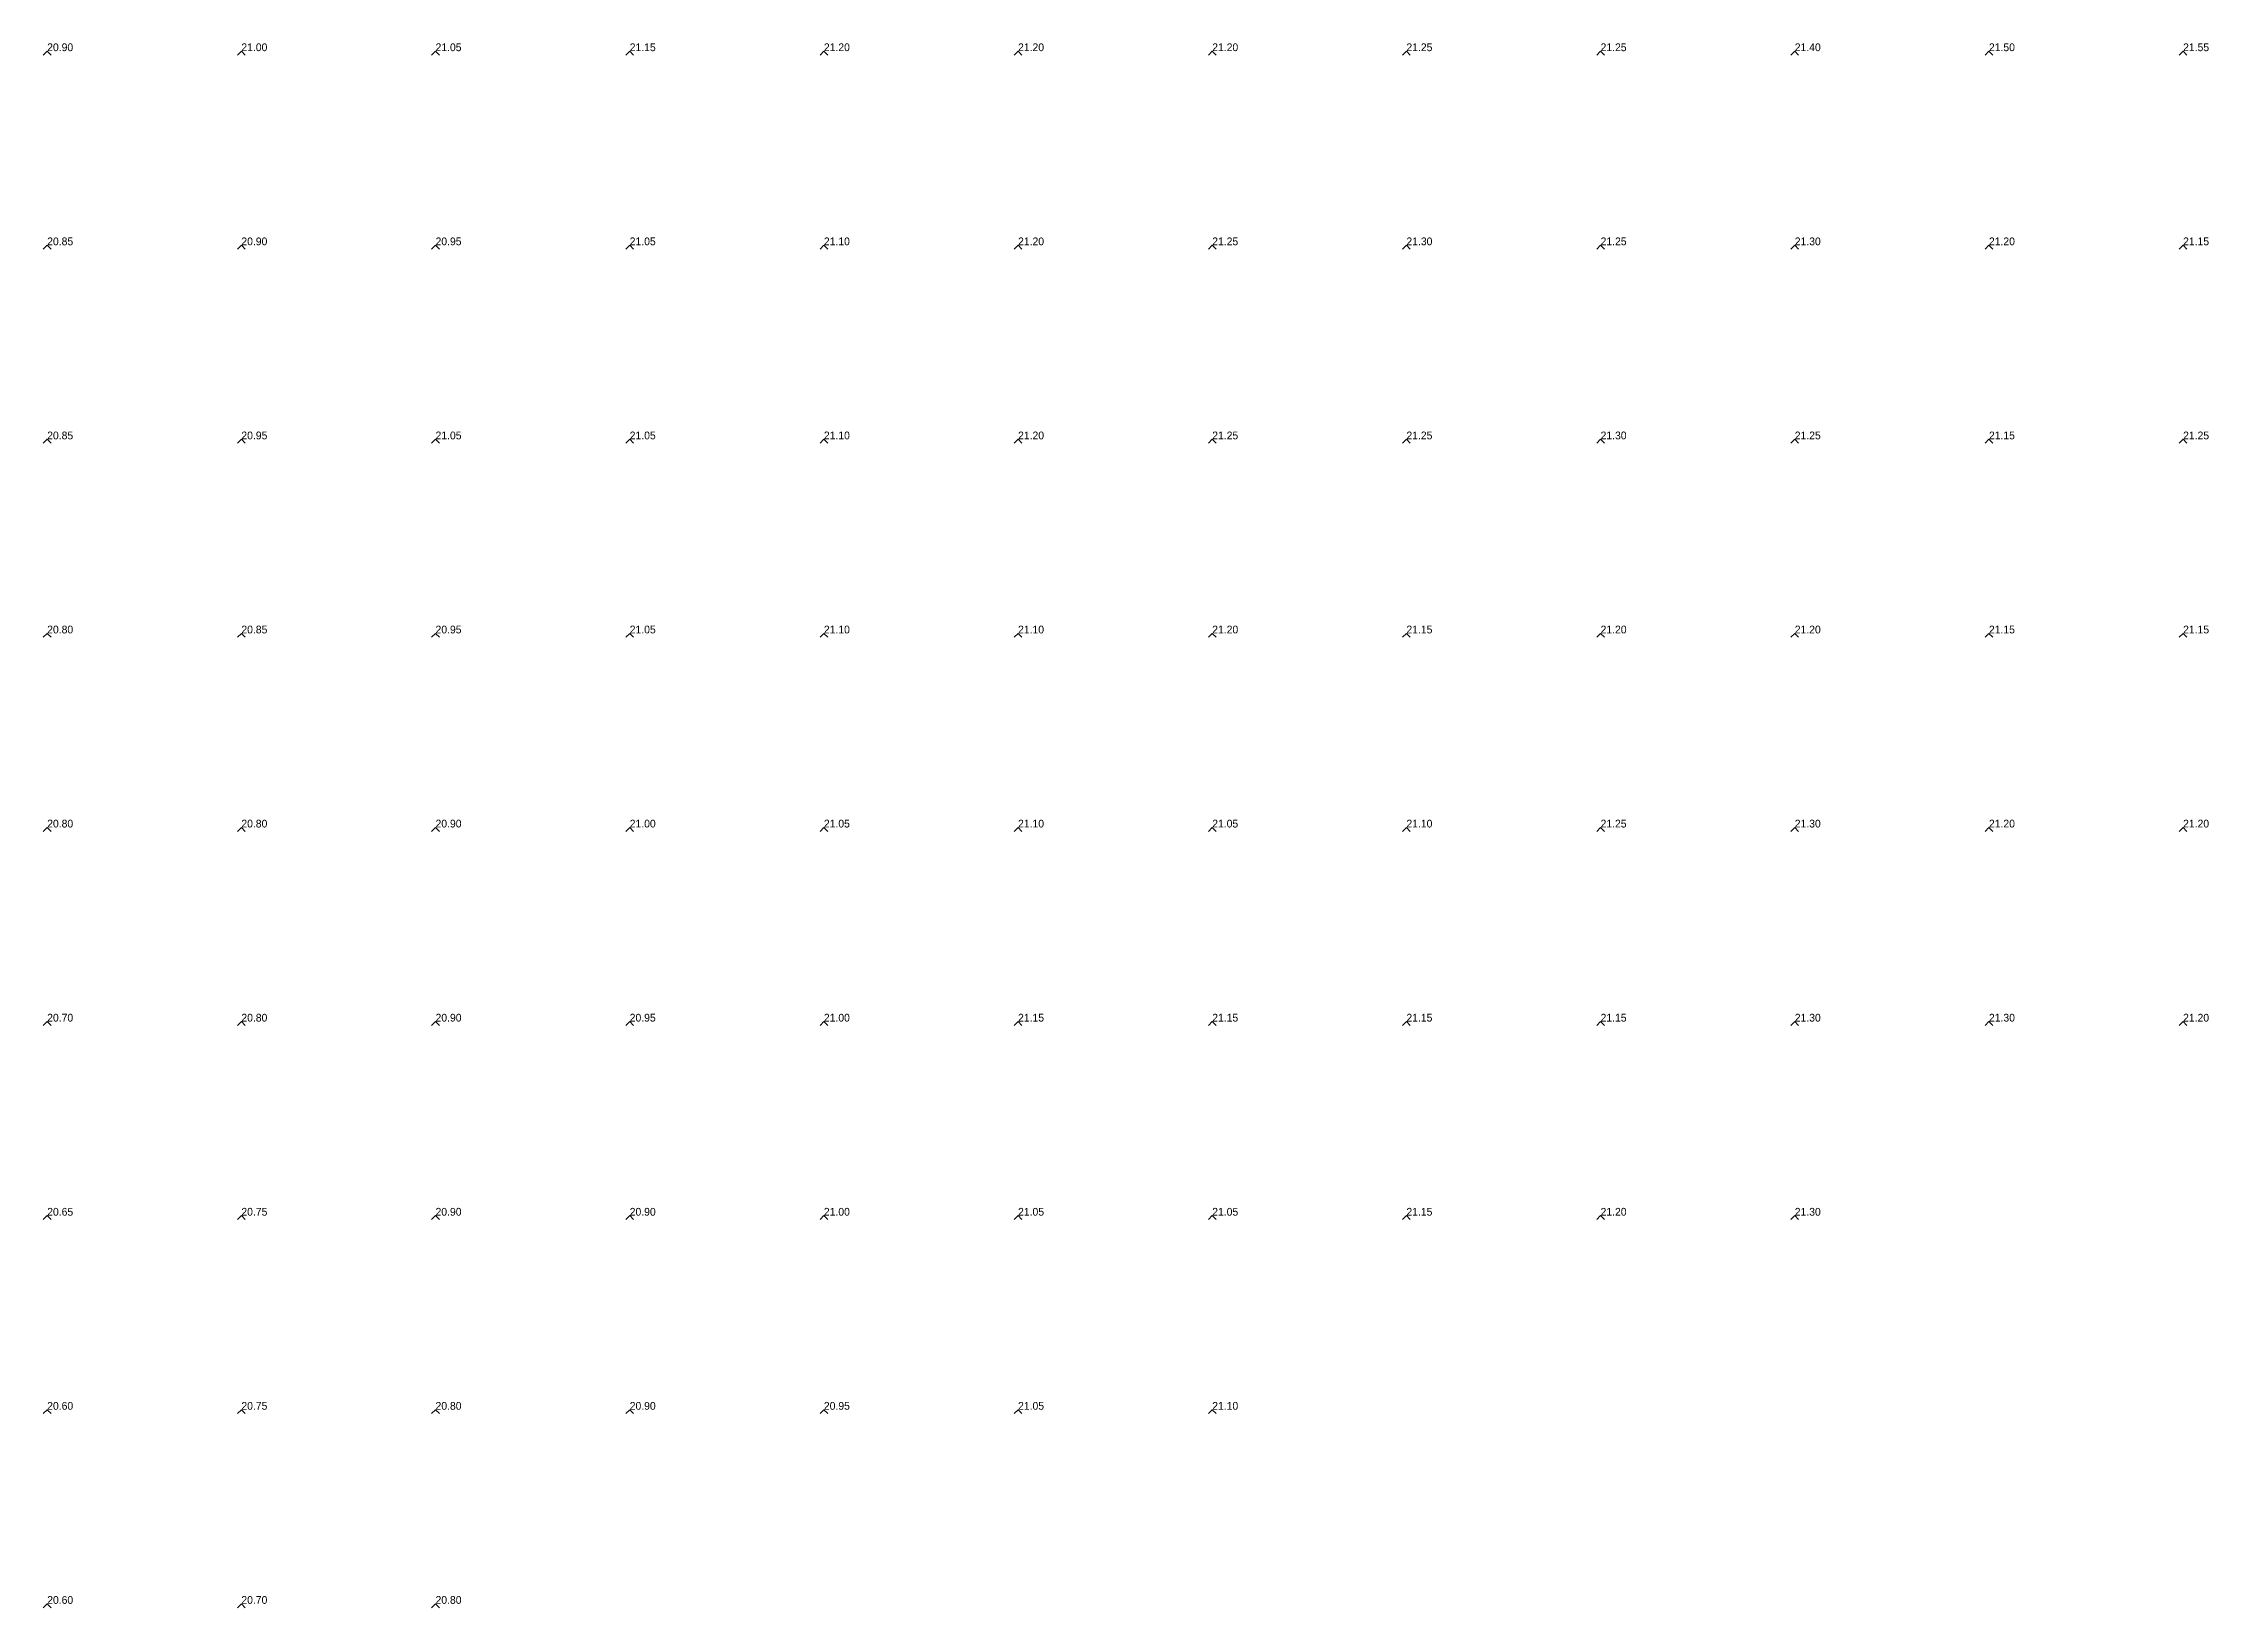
# Model space of a CAD drawing. Extents: x 570945 to 571083, y 5181392 to 5181597.
# Drawn here: x 571022.32 to 571050.2, y 5181401.58 to 5181421.73 of the extents above; entities that cross this region are included whole.
import ezdxf

# ---------------------------------------------------------------- set-up
doc = ezdxf.new("R2010")
doc.units = 0
doc.layers.add('Soundings', color=1, linetype='CONTINUOUS')

msp = doc.modelspace()

# ---------------------------------------------------------------- linework, layer by layer
at = {"layer": 'Soundings'}
for points in [[(571022.325, 5181421.575), (571022.375, 5181421.625), (571022.425, 5181421.575)], [(571024.825, 5181421.575), (571024.875, 5181421.625), (571024.925, 5181421.575)], [(571027.325, 5181421.575), (571027.375, 5181421.625), (571027.425, 5181421.575)], [(571029.825, 5181421.575), (571029.875, 5181421.625), (571029.925, 5181421.575)], [(571032.325, 5181421.575), (571032.375, 5181421.625), (571032.425, 5181421.575)], [(571034.825, 5181421.575), (571034.875, 5181421.625), (571034.925, 5181421.575)], [(571037.325, 5181421.575), (571037.375, 5181421.625), (571037.425, 5181421.575)], [(571039.825, 5181421.575), (571039.875, 5181421.625), (571039.925, 5181421.575)], [(571042.325, 5181421.575), (571042.375, 5181421.625), (571042.425, 5181421.575)], [(571044.825, 5181421.575), (571044.875, 5181421.625), (571044.925, 5181421.575)], [(571047.325, 5181421.575), (571047.375, 5181421.625), (571047.425, 5181421.575)], [(571049.825, 5181421.575), (571049.875, 5181421.625), (571049.925, 5181421.575)], [(571022.325, 5181419.075), (571022.375, 5181419.125), (571022.425, 5181419.075)], [(571024.825, 5181419.075), (571024.875, 5181419.125), (571024.925, 5181419.075)], [(571027.325, 5181419.075), (571027.375, 5181419.125), (571027.425, 5181419.075)], [(571029.825, 5181419.075), (571029.875, 5181419.125), (571029.925, 5181419.075)], [(571032.325, 5181419.075), (571032.375, 5181419.125), (571032.425, 5181419.075)], [(571034.825, 5181419.075), (571034.875, 5181419.125), (571034.925, 5181419.075)], [(571037.325, 5181419.075), (571037.375, 5181419.125), (571037.425, 5181419.075)], [(571039.825, 5181419.075), (571039.875, 5181419.125), (571039.925, 5181419.075)], [(571042.325, 5181419.075), (571042.375, 5181419.125), (571042.425, 5181419.075)], [(571044.825, 5181419.075), (571044.875, 5181419.125), (571044.925, 5181419.075)], [(571047.325, 5181419.075), (571047.375, 5181419.125), (571047.425, 5181419.075)], [(571049.825, 5181419.075), (571049.875, 5181419.125), (571049.925, 5181419.075)], [(571022.325, 5181416.575), (571022.375, 5181416.625), (571022.425, 5181416.575)], [(571024.825, 5181416.575), (571024.875, 5181416.625), (571024.925, 5181416.575)], [(571027.325, 5181416.575), (571027.375, 5181416.625), (571027.425, 5181416.575)], [(571029.825, 5181416.575), (571029.875, 5181416.625), (571029.925, 5181416.575)], [(571032.325, 5181416.575), (571032.375, 5181416.625), (571032.425, 5181416.575)], [(571034.825, 5181416.575), (571034.875, 5181416.625), (571034.925, 5181416.575)], [(571037.325, 5181416.575), (571037.375, 5181416.625), (571037.425, 5181416.575)], [(571039.825, 5181416.575), (571039.875, 5181416.625), (571039.925, 5181416.575)], [(571042.325, 5181416.575), (571042.375, 5181416.625), (571042.425, 5181416.575)], [(571044.825, 5181416.575), (571044.875, 5181416.625), (571044.925, 5181416.575)], [(571047.325, 5181416.575), (571047.375, 5181416.625), (571047.425, 5181416.575)], [(571049.825, 5181416.575), (571049.875, 5181416.625), (571049.925, 5181416.575)], [(571022.325, 5181414.075), (571022.375, 5181414.125), (571022.425, 5181414.075)], [(571024.825, 5181414.075), (571024.875, 5181414.125), (571024.925, 5181414.075)], [(571027.325, 5181414.075), (571027.375, 5181414.125), (571027.425, 5181414.075)], [(571029.825, 5181414.075), (571029.875, 5181414.125), (571029.925, 5181414.075)], [(571032.325, 5181414.075), (571032.375, 5181414.125), (571032.425, 5181414.075)], [(571034.825, 5181414.075), (571034.875, 5181414.125), (571034.925, 5181414.075)], [(571037.325, 5181414.075), (571037.375, 5181414.125), (571037.425, 5181414.075)], [(571039.825, 5181414.075), (571039.875, 5181414.125), (571039.925, 5181414.075)], [(571042.325, 5181414.075), (571042.375, 5181414.125), (571042.425, 5181414.075)], [(571044.825, 5181414.075), (571044.875, 5181414.125), (571044.925, 5181414.075)], [(571047.325, 5181414.075), (571047.375, 5181414.125), (571047.425, 5181414.075)], [(571049.825, 5181414.075), (571049.875, 5181414.125), (571049.925, 5181414.075)], [(571022.325, 5181411.575), (571022.375, 5181411.625), (571022.425, 5181411.575)], [(571024.825, 5181411.575), (571024.875, 5181411.625), (571024.925, 5181411.575)], [(571027.325, 5181411.575), (571027.375, 5181411.625), (571027.425, 5181411.575)], [(571029.825, 5181411.575), (571029.875, 5181411.625), (571029.925, 5181411.575)], [(571032.325, 5181411.575), (571032.375, 5181411.625), (571032.425, 5181411.575)], [(571034.825, 5181411.575), (571034.875, 5181411.625), (571034.925, 5181411.575)], [(571037.325, 5181411.575), (571037.375, 5181411.625), (571037.425, 5181411.575)], [(571039.825, 5181411.575), (571039.875, 5181411.625), (571039.925, 5181411.575)], [(571042.325, 5181411.575), (571042.375, 5181411.625), (571042.425, 5181411.575)], [(571044.825, 5181411.575), (571044.875, 5181411.625), (571044.925, 5181411.575)], [(571047.325, 5181411.575), (571047.375, 5181411.625), (571047.425, 5181411.575)], [(571049.825, 5181411.575), (571049.875, 5181411.625), (571049.925, 5181411.575)], [(571022.325, 5181409.075), (571022.375, 5181409.125), (571022.425, 5181409.075)], [(571024.825, 5181409.075), (571024.875, 5181409.125), (571024.925, 5181409.075)], [(571027.325, 5181409.075), (571027.375, 5181409.125), (571027.425, 5181409.075)], [(571029.825, 5181409.075), (571029.875, 5181409.125), (571029.925, 5181409.075)], [(571032.325, 5181409.075), (571032.375, 5181409.125), (571032.425, 5181409.075)], [(571034.825, 5181409.075), (571034.875, 5181409.125), (571034.925, 5181409.075)], [(571037.325, 5181409.075), (571037.375, 5181409.125), (571037.425, 5181409.075)], [(571039.825, 5181409.075), (571039.875, 5181409.125), (571039.925, 5181409.075)], [(571042.325, 5181409.075), (571042.375, 5181409.125), (571042.425, 5181409.075)], [(571044.825, 5181409.075), (571044.875, 5181409.125), (571044.925, 5181409.075)], [(571047.325, 5181409.075), (571047.375, 5181409.125), (571047.425, 5181409.075)], [(571049.825, 5181409.075), (571049.875, 5181409.125), (571049.925, 5181409.075)], [(571022.325, 5181406.575), (571022.375, 5181406.625), (571022.425, 5181406.575)], [(571024.825, 5181406.575), (571024.875, 5181406.625), (571024.925, 5181406.575)], [(571027.325, 5181406.575), (571027.375, 5181406.625), (571027.425, 5181406.575)], [(571029.825, 5181406.575), (571029.875, 5181406.625), (571029.925, 5181406.575)], [(571032.325, 5181406.575), (571032.375, 5181406.625), (571032.425, 5181406.575)], [(571034.825, 5181406.575), (571034.875, 5181406.625), (571034.925, 5181406.575)], [(571037.325, 5181406.575), (571037.375, 5181406.625), (571037.425, 5181406.575)], [(571039.825, 5181406.575), (571039.875, 5181406.625), (571039.925, 5181406.575)], [(571042.325, 5181406.575), (571042.375, 5181406.625), (571042.425, 5181406.575)], [(571044.825, 5181406.575), (571044.875, 5181406.625), (571044.925, 5181406.575)], [(571022.325, 5181404.075), (571022.375, 5181404.125), (571022.425, 5181404.075)], [(571024.825, 5181404.075), (571024.875, 5181404.125), (571024.925, 5181404.075)], [(571027.325, 5181404.075), (571027.375, 5181404.125), (571027.425, 5181404.075)], [(571029.825, 5181404.075), (571029.875, 5181404.125), (571029.925, 5181404.075)], [(571032.325, 5181404.075), (571032.375, 5181404.125), (571032.425, 5181404.075)], [(571034.825, 5181404.075), (571034.875, 5181404.125), (571034.925, 5181404.075)], [(571037.325, 5181404.075), (571037.375, 5181404.125), (571037.425, 5181404.075)], [(571022.325, 5181401.575), (571022.375, 5181401.625), (571022.425, 5181401.575)], [(571024.825, 5181401.575), (571024.875, 5181401.625), (571024.925, 5181401.575)], [(571027.325, 5181401.575), (571027.375, 5181401.625), (571027.425, 5181401.575)]]:
    msp.add_lwpolyline(points, dxfattribs=at)

# ---------------------------------------------------------------- texts
for s, p in [('20.90', (571022.375, 5181421.625, 20.9)), ('21.00', (571024.875, 5181421.625, 21)), ('21.05', (571027.375, 5181421.625, 21.05)), ('21.15', (571029.875, 5181421.625, 21.15)), ('21.20', (571032.375, 5181421.625, 21.2)), ('21.20', (571034.875, 5181421.625, 21.2)), ('21.20', (571037.375, 5181421.625, 21.2)), ('21.25', (571039.875, 5181421.625, 21.25)), ('21.25', (571042.375, 5181421.625, 21.25)), ('21.40', (571044.875, 5181421.625, 21.4)), ('21.50', (571047.375, 5181421.625, 21.5)), ('21.55', (571049.875, 5181421.625, 21.55)), ('20.85', (571022.375, 5181419.125, 20.85)), ('20.90', (571024.875, 5181419.125, 20.9)), ('20.95', (571027.375, 5181419.125, 20.95)), ('21.05', (571029.875, 5181419.125, 21.05)), ('21.10', (571032.375, 5181419.125, 21.1)), ('21.20', (571034.875, 5181419.125, 21.2)), ('21.25', (571037.375, 5181419.125, 21.25)), ('21.30', (571039.875, 5181419.125, 21.3)), ('21.25', (571042.375, 5181419.125, 21.25)), ('21.30', (571044.875, 5181419.125, 21.3)), ('21.20', (571047.375, 5181419.125, 21.2)), ('21.15', (571049.875, 5181419.125, 21.15)), ('20.85', (571022.375, 5181416.625, 20.85)), ('20.95', (571024.875, 5181416.625, 20.95)), ('21.05', (571027.375, 5181416.625, 21.05)), ('21.05', (571029.875, 5181416.625, 21.05)), ('21.10', (571032.375, 5181416.625, 21.1)), ('21.20', (571034.875, 5181416.625, 21.2)), ('21.25', (571037.375, 5181416.625, 21.25)), ('21.25', (571039.875, 5181416.625, 21.25)), ('21.30', (571042.375, 5181416.625, 21.3)), ('21.25', (571044.875, 5181416.625, 21.25)), ('21.15', (571047.375, 5181416.625, 21.15)), ('21.25', (571049.875, 5181416.625, 21.25)), ('20.80', (571022.375, 5181414.125, 20.8)), ('20.85', (571024.875, 5181414.125, 20.85)), ('20.95', (571027.375, 5181414.125, 20.95)), ('21.05', (571029.875, 5181414.125, 21.05)), ('21.10', (571032.375, 5181414.125, 21.1)), ('21.10', (571034.875, 5181414.125, 21.1)), ('21.20', (571037.375, 5181414.125, 21.2)), ('21.15', (571039.875, 5181414.125, 21.15)), ('21.20', (571042.375, 5181414.125, 21.2)), ('21.20', (571044.875, 5181414.125, 21.2)), ('21.15', (571047.375, 5181414.125, 21.15)), ('21.15', (571049.875, 5181414.125, 21.15)), ('20.80', (571022.375, 5181411.625, 20.8)), ('20.80', (571024.875, 5181411.625, 20.8)), ('20.90', (571027.375, 5181411.625, 20.9)), ('21.00', (571029.875, 5181411.625, 21)), ('21.05', (571032.375, 5181411.625, 21.05)), ('21.10', (571034.875, 5181411.625, 21.1)), ('21.05', (571037.375, 5181411.625, 21.05)), ('21.10', (571039.875, 5181411.625, 21.1)), ('21.25', (571042.375, 5181411.625, 21.25)), ('21.30', (571044.875, 5181411.625, 21.3)), ('21.20', (571047.375, 5181411.625, 21.2)), ('21.20', (571049.875, 5181411.625, 21.2)), ('20.70', (571022.375, 5181409.125, 20.7)), ('20.80', (571024.875, 5181409.125, 20.8)), ('20.90', (571027.375, 5181409.125, 20.9)), ('20.95', (571029.875, 5181409.125, 20.95)), ('21.00', (571032.375, 5181409.125, 21)), ('21.15', (571034.875, 5181409.125, 21.15)), ('21.15', (571037.375, 5181409.125, 21.15)), ('21.15', (571039.875, 5181409.125, 21.15)), ('21.15', (571042.375, 5181409.125, 21.15)), ('21.30', (571044.875, 5181409.125, 21.3)), ('21.30', (571047.375, 5181409.125, 21.3)), ('21.20', (571049.875, 5181409.125, 21.2)), ('20.65', (571022.375, 5181406.625, 20.65)), ('20.75', (571024.875, 5181406.625, 20.75)), ('20.90', (571027.375, 5181406.625, 20.9)), ('20.90', (571029.875, 5181406.625, 20.9)), ('21.00', (571032.375, 5181406.625, 21)), ('21.05', (571034.875, 5181406.625, 21.05)), ('21.05', (571037.375, 5181406.625, 21.05)), ('21.15', (571039.875, 5181406.625, 21.15)), ('21.20', (571042.375, 5181406.625, 21.2)), ('21.30', (571044.875, 5181406.625, 21.3)), ('20.60', (571022.375, 5181404.125, 20.6)), ('20.75', (571024.875, 5181404.125, 20.75)), ('20.80', (571027.375, 5181404.125, 20.8)), ('20.90', (571029.875, 5181404.125, 20.9)), ('20.95', (571032.375, 5181404.125, 20.95)), ('21.05', (571034.875, 5181404.125, 21.05)), ('21.10', (571037.375, 5181404.125, 21.1)), ('20.60', (571022.375, 5181401.625, 20.6)), ('20.70', (571024.875, 5181401.625, 20.7)), ('20.80', (571027.375, 5181401.625, 20.8))]:
    msp.add_text(s, height=0.1, dxfattribs=at).set_placement(p)

doc.saveas('drawing.dxf')
